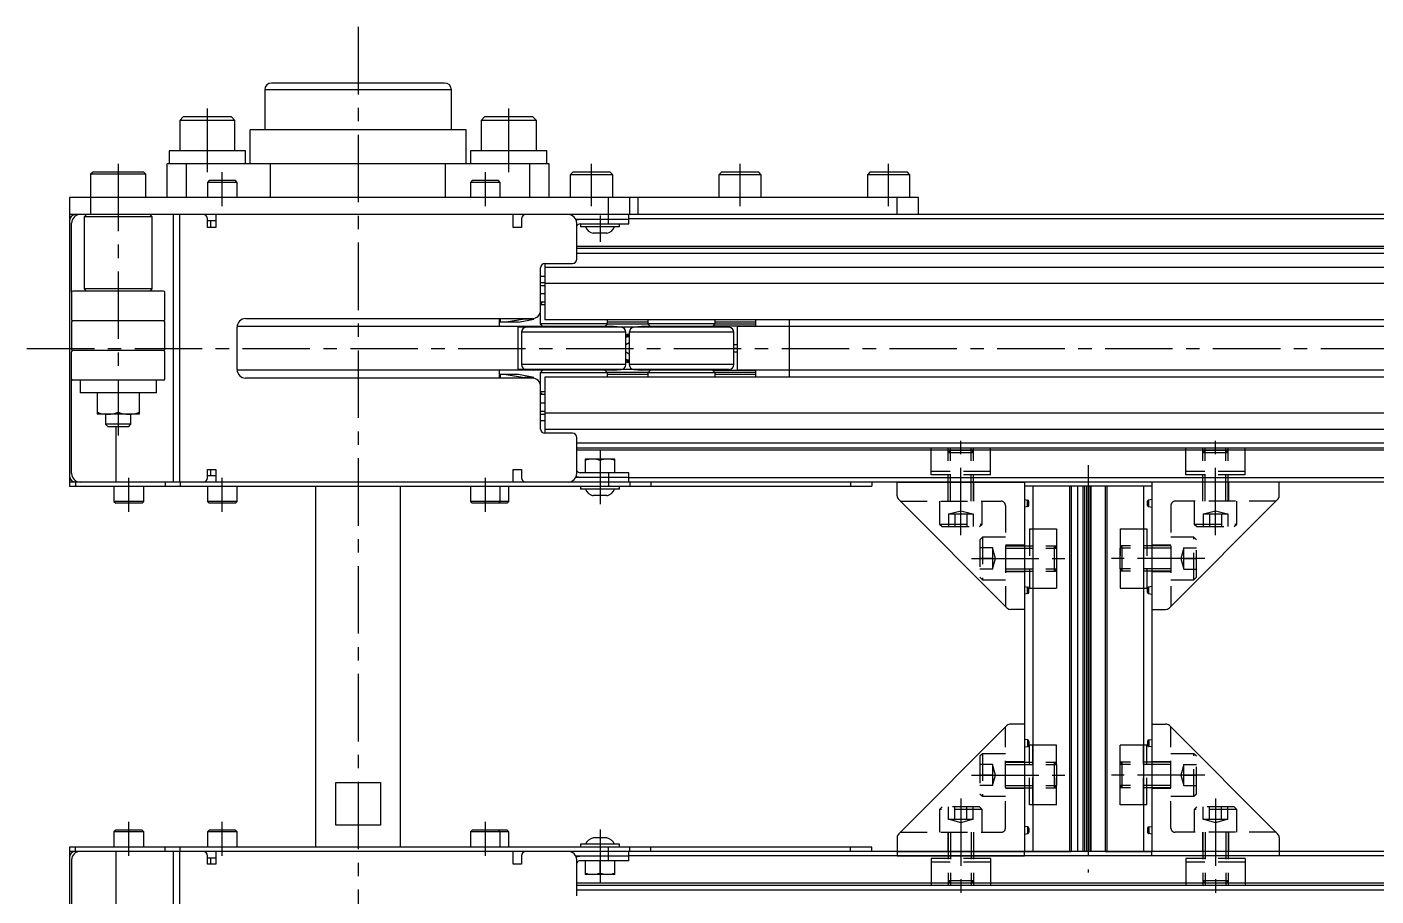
# Model space of a CAD drawing. Extents: x 0 to 4662, y -8 to 1177.
# Drawn here: x 1059.8 to 1377.6, y 972.2 to 1176.9 of the extents above; entities that cross this region are included whole.
import ezdxf

# ---------------------------------------------------------------- set-up
doc = ezdxf.new("R2010")
doc.units = 0
doc.header["$LTSCALE"] = 0.5
doc.linetypes.add('CENTER', pattern=[50.8, 31.75, -6.35, 6.35, -6.35])
doc.linetypes.add('DASHED', pattern=[19.05, 12.7, -6.35])
for name, color, linetype in [('MSM_CENTER', 1, 'CENTER'), ('MSM_CONTINUOUS', 7, 'CONTINUOUS'), ('MSM_DASHED', 4, 'DASHED')]:
    doc.layers.add(name, color=color, linetype=linetype)

msp = doc.modelspace()

# ---------------------------------------------------------------- linework, layer by layer
at = {"layer": 'MSM_CENTER'}
for p, q in [((1137.8, 1176.86), (1137.8, 780.86)), ((1102.3, 1142.66), (1102.3, 1157.66)), ((1173.3, 1142.66), (1173.3, 1157.66)), ((1081.3, 1144.66), (1081.3, 1080.66)), ((1192.8, 1134.66), (1192.8, 1144.66)), ((1227.8, 1134.66), (1227.8, 1144.66)), ((1262.8, 1134.66), (1262.8, 1144.66)), ((1105.8, 1134.66), (1105.8, 1142.66)), ((1167.8, 1134.66), (1167.8, 1142.66)), ((1194.8, 1132.46), (1194.8, 1126.26)), ((1059.8, 1101.16), (4225.8, 1101.16)), ((1279.8, 1057.16), (1279.8, 1079.66)), ((1339.8, 1057.16), (1339.8, 1079.66)), ((1194.8, 1077.06), (1194.8, 1064.46)), ((1309.8, 1073.66), (1309.8, 977.66)), ((1083.8, 1062.66), (1083.8, 1070.66)), ((1105.8, 1062.66), (1105.8, 1070.66)), ((1167.8, 1062.66), (1167.8, 1070.66)), ((1282.3, 1051.66), (1304.3, 1051.66)), ((1337.3, 1051.66), (1315.3, 1051.66)), ((1282.3, 1000.66), (1304.3, 1000.66)), ((1337.3, 1000.66), (1315.3, 1000.66)), ((1279.8, 995.16), (1279.8, 972.66)), ((1339.8, 995.16), (1339.8, 972.66)), ((1083.8, 981.66), (1083.8, 989.66)), ((1105.8, 981.66), (1105.8, 989.66)), ((1167.8, 981.66), (1167.8, 989.66)), ((1194.8, 987.86), (1194.8, 975.26))]:
    msp.add_line(p, q, dxfattribs=at)
at = {"layer": 'MSM_CONTINUOUS'}
for p, q in [((1158.2, 1163.66), (1117.4, 1163.66)), ((1115.8, 1162.06), (1115.8, 1152.66)), ((1159.8, 1162.06), (1115.8, 1162.06)), ((1159.8, 1152.66), (1159.8, 1162.06)), ((1096.6, 1155.66), (1095.8, 1154.86)), ((1095.8, 1154.86), (1095.8, 1147.66)), ((1108.8, 1154.86), (1095.8, 1154.86)), ((1108, 1155.66), (1096.6, 1155.66)), ((1108.8, 1154.86), (1108, 1155.66)), ((1108.8, 1147.66), (1108.8, 1154.86)), ((1167.6, 1155.66), (1166.8, 1154.86)), ((1166.8, 1154.86), (1166.8, 1147.66)), ((1179.8, 1154.86), (1166.8, 1154.86)), ((1179, 1155.66), (1167.6, 1155.66)), ((1179.8, 1154.86), (1179, 1155.66)), ((1179.8, 1147.66), (1179.8, 1154.86)), ((1112.37, 1144.66), (1112.37, 1152.66)), ((1163.23, 1152.66), (1112.37, 1152.66)), ((1163.23, 1144.66), (1163.23, 1152.66)), ((1093.3, 1147.66), (1093.3, 1144.66)), ((1111.3, 1147.66), (1093.3, 1147.66)), ((1111.3, 1144.66), (1111.3, 1147.66)), ((1164.3, 1147.66), (1164.3, 1144.66)), ((1182.3, 1147.66), (1164.3, 1147.66)), ((1182.3, 1144.66), (1182.3, 1147.66)), ((1092.8, 1136.66), (1092.8, 1144.66)), ((1182.8, 1144.66), (1092.8, 1144.66)), ((1097.37, 1136.66), (1097.37, 1144.66)), ((1117.17, 1136.66), (1117.17, 1144.66)), ((1158.43, 1136.66), (1158.43, 1144.66)), ((1178.23, 1136.66), (1178.23, 1144.66)), ((1182.8, 1136.66), (1182.8, 1144.66)), ((1075.3, 1142.66), (1074.8, 1142.16)), ((1074.8, 1142.16), (1074.8, 1132.66)), ((1087.8, 1142.16), (1074.8, 1142.16)), ((1087.3, 1142.66), (1075.3, 1142.66)), ((1087.8, 1142.16), (1087.3, 1142.66)), ((1087.8, 1136.66), (1087.8, 1142.16)), ((1188.4, 1142.66), (1187.8, 1142.06)), ((1187.8, 1142.06), (1187.8, 1136.66)), ((1197.8, 1142.06), (1187.8, 1142.06)), ((1197.2, 1142.66), (1188.4, 1142.66)), ((1197.8, 1142.06), (1197.2, 1142.66)), ((1197.8, 1136.66), (1197.8, 1142.06)), ((1223.4, 1142.66), (1222.8, 1142.06)), ((1222.8, 1142.06), (1222.8, 1136.66)), ((1232.8, 1142.06), (1222.8, 1142.06)), ((1232.2, 1142.66), (1223.4, 1142.66)), ((1232.8, 1142.06), (1232.2, 1142.66)), ((1232.8, 1136.66), (1232.8, 1142.06)), ((1258.4, 1142.66), (1257.8, 1142.06)), ((1257.8, 1142.06), (1257.8, 1136.66)), ((1267.8, 1142.06), (1257.8, 1142.06)), ((1267.2, 1142.66), (1258.4, 1142.66)), ((1267.8, 1142.06), (1267.2, 1142.66)), ((1267.8, 1136.66), (1267.8, 1142.06)), ((1102.7, 1140.66), (1102.3, 1140.26)), ((1102.3, 1140.26), (1102.3, 1136.66)), ((1109.3, 1140.26), (1102.3, 1140.26)), ((1108.9, 1140.66), (1102.7, 1140.66)), ((1109.3, 1140.26), (1108.9, 1140.66)), ((1109.3, 1136.66), (1109.3, 1140.26)), ((1164.7, 1140.66), (1164.3, 1140.26)), ((1164.3, 1140.26), (1164.3, 1136.66)), ((1171.3, 1140.26), (1164.3, 1140.26)), ((1170.9, 1140.66), (1164.7, 1140.66)), ((1171.3, 1140.26), (1170.9, 1140.66)), ((1171.3, 1136.66), (1171.3, 1140.26)), ((1069.8, 1136.66), (1069.8, 1068.66)), ((1269.8, 1136.66), (1069.8, 1136.66)), ((1196.8, 1131.61), (1196.8, 1136.66)), ((1201.8, 1132.66), (1201.8, 1136.66)), ((1203.8, 1132.66), (1203.8, 1136.66)), ((1264.8, 1132.66), (1264.8, 1136.66)), ((1269.8, 1132.66), (1269.8, 1136.66)), ((4215.8, 1132.66), (1069.8, 1132.66)), ((1069.8, 1131.66), (1069.89, 1131.66)), ((1073.8, 1132.66), (1073.3, 1132.16)), ((1073.3, 1132.16), (1073.3, 1115.16)), ((1089.3, 1132.16), (1073.3, 1132.16)), ((1089.3, 1132.16), (1088.8, 1132.66)), ((1089.3, 1115.16), (1089.3, 1132.16)), ((1094.3, 1069.66), (1094.3, 1132.66)), ((1095.8, 1069.66), (1095.8, 1132.66)), ((1102.3, 1129.66), (1102.3, 1131.66)), ((1104.3, 1132.66), (1104.3, 1129.66)), ((1174.3, 1129.66), (1174.3, 1132.66)), ((1176.3, 1131.66), (1176.3, 1129.66)), ((1176.85, 1132.66), (1176.85, 1132.55)), ((1189.06, 1131.61), (1201.6, 1131.61)), ((1201.6, 1131.51), (1190.08, 1131.51)), ((1196.8, 1130.46), (1196.8, 1131.51)), ((1201.6, 1131.61), (1201.6, 1132.66)), ((4084, 1131.66), (1201.6, 1131.66)), ((1201.6, 1130.46), (1201.6, 1131.51)), ((1070.3, 1114.36), (1070.3, 1130.66)), ((1104.3, 1131.16), (1102.3, 1131.16)), ((1104.3, 1129.66), (1102.3, 1129.66)), ((1103.03, 1131.16), (1103.03, 1129.66)), ((1176.3, 1129.66), (1174.3, 1129.66)), ((1189.3, 1122.16), (1189.3, 1130.66)), ((1190.14, 1130.46), (1201.6, 1130.46)), ((1190.2, 1130.46), (1190.2, 1129.76)), ((1199.4, 1129.76), (1190.2, 1129.76)), ((1196.38, 1128.26), (1193.22, 1128.26)), ((1199.4, 1129.76), (1199.4, 1130.46)), ((4096.3, 1125.16), (1189.3, 1125.16)), ((4096.3, 1124.66), (1189.3, 1124.66)), ((4096.3, 1123.5), (1189.3, 1123.5)), ((1180.8, 1110.16), (1180.8, 1120.16)), ((1181.8, 1121.16), (1188.3, 1121.16)), ((1181.8, 1121.16), (1181.8, 1107.91)), ((4103.8, 1120.24), (1181.8, 1120.24)), ((1180.8, 1118.16), (1181.8, 1118.16)), ((1180.8, 1116.64), (1181.8, 1116.64)), ((1180.8, 1115.94), (1181.8, 1115.94)), ((4103.8, 1116.4), (1181.8, 1116.4)), ((1070.3, 1114.36), (1070.3, 1107.96)), ((1092, 1114.66), (1070.6, 1114.66)), ((1073.3, 1115.16), (1073.8, 1114.66)), ((1089.3, 1115.16), (1073.3, 1115.16)), ((1088.8, 1114.66), (1089.3, 1115.16)), ((1092.3, 1107.96), (1092.3, 1114.36)), ((1181.8, 1114.01), (1180.8, 1114.01)), ((1180.66, 1109.42), (1180.66, 1106.91)), ((1181.26, 1112.01), (1180.8, 1111.55)), ((1181.8, 1112.01), (1180.8, 1112.01)), ((1181.8, 1111.41), (1180.8, 1111.41)), ((1070.3, 1107.36), (1070.3, 1100.96)), ((1092, 1107.66), (1070.6, 1107.66)), ((1092.3, 1100.96), (1092.3, 1107.36)), ((1109.3, 1096.16), (1109.3, 1106.16)), ((1198, 1106.31), (1109.31, 1106.31)), ((1111.3, 1108.16), (1178.8, 1108.16)), ((1171.14, 1106.31), (1171.14, 1108.16)), ((1175.62, 1107.36), (1171.14, 1107.36)), ((1171.38, 1107.36), (1171.38, 1108.16)), ((1176.99, 1108.06), (1172.72, 1107.36)), ((1175.5, 1096.01), (1175.5, 1106.31)), ((1177.49, 1106.16), (1175.5, 1106.16)), ((1175.62, 1107.36), (1179.17, 1108.06)), ((1176.99, 1108.16), (1176.99, 1108.06)), ((1179.17, 1108.06), (1176.99, 1108.06)), ((1179.2, 1106.31), (1177.4, 1106.15)), ((1199.8, 1106.15), (1177.4, 1106.15)), ((1179.17, 1108.06), (1179.17, 1108.19)), ((1180.66, 1106.91), (1181.26, 1106.31)), ((1196.54, 1106.91), (1180.66, 1106.91)), ((4103.8, 1107.91), (1181.8, 1107.91)), ((1195.94, 1106.31), (1196.54, 1106.91)), ((1206.11, 1106.86), (1196.49, 1106.86)), ((1196.54, 1106.91), (1196.54, 1107.91)), ((1206.06, 1107.36), (1196.54, 1107.36)), ((1199.8, 1106.15), (1198, 1106.31)), ((1202.89, 1106.16), (1199.71, 1106.16)), ((1204.6, 1106.31), (1202.8, 1106.15)), ((1225.2, 1106.15), (1202.8, 1106.15)), ((1223.4, 1106.31), (1204.6, 1106.31)), ((1206.06, 1107.91), (1206.06, 1106.91)), ((1206.06, 1106.91), (1206.66, 1106.31)), ((1221.94, 1106.91), (1206.06, 1106.91)), ((1221.34, 1106.31), (1221.94, 1106.91)), ((1231.46, 1106.36), (1221.39, 1106.36)), ((1231.46, 1106.86), (1221.89, 1106.86)), ((1221.94, 1106.91), (1221.94, 1107.91)), ((1231.46, 1107.36), (1221.94, 1107.36)), ((1225.2, 1106.15), (1223.4, 1106.31)), ((1227.1, 1106.31), (1227.1, 1096.01)), ((4176.3, 1106.31), (1227.1, 1106.31)), ((1231.46, 1107.91), (1231.46, 1106.31)), ((1239.4, 1094.41), (1239.4, 1107.91)), ((1176.3, 1104.95), (1176.3, 1097.36)), ((1200.9, 1104.95), (1176.3, 1104.95)), ((1200.9, 1097.36), (1200.9, 1104.95)), ((1201.7, 1104.95), (1201.7, 1097.36)), ((1226.3, 1104.95), (1201.7, 1104.95)), ((1226.3, 1097.36), (1226.3, 1104.95)), ((1070.3, 1071.66), (1070.3, 1100.36)), ((1092, 1100.66), (1070.6, 1100.66)), ((1092.3, 1093.96), (1092.3, 1100.36)), ((1200.9, 1102.08), (1201.7, 1102.54)), ((1201.7, 1099.77), (1200.9, 1100.23)), ((1227.1, 1102.02), (1226.3, 1102.02)), ((1227.1, 1101.16), (1226.3, 1101.16)), ((1227.1, 1100.29), (1226.3, 1100.29)), ((1200.9, 1097.36), (1176.3, 1097.36)), ((1226.3, 1097.36), (1201.7, 1097.36)), ((1092, 1093.66), (1070.6, 1093.66)), ((1072.3, 1093.66), (1072.3, 1090.66)), ((1090.3, 1090.66), (1090.3, 1093.66)), ((1198, 1096.01), (1109.31, 1096.01)), ((1178.8, 1094.16), (1111.3, 1094.16)), ((1171.14, 1094.16), (1171.14, 1096.01)), ((1175.62, 1094.96), (1171.14, 1094.96)), ((1171.38, 1094.16), (1171.38, 1094.96)), ((1172.72, 1094.96), (1176.99, 1094.26)), ((1177.49, 1096.16), (1175.5, 1096.16)), ((1179.17, 1094.26), (1175.62, 1094.96)), ((1176.99, 1094.26), (1176.99, 1094.16)), ((1179.17, 1094.26), (1176.99, 1094.26)), ((1177.4, 1096.16), (1179.2, 1096.01)), ((1199.8, 1096.16), (1177.4, 1096.16)), ((1179.17, 1094.12), (1179.17, 1094.26)), ((1181.26, 1096.01), (1180.66, 1095.41)), ((1180.66, 1095.41), (1180.66, 1092.89)), ((1196.54, 1095.41), (1180.66, 1095.41)), ((4103.8, 1094.41), (1181.8, 1094.41)), ((1181.8, 1094.41), (1181.8, 1081.16)), ((1196.54, 1095.41), (1195.94, 1096.01)), ((1206.11, 1095.46), (1196.49, 1095.46)), ((1196.54, 1094.41), (1196.54, 1095.41)), ((1206.06, 1094.96), (1196.54, 1094.96)), ((1198, 1096.01), (1199.8, 1096.16)), ((1202.89, 1096.16), (1199.71, 1096.16)), ((1202.8, 1096.16), (1204.6, 1096.01)), ((1225.2, 1096.16), (1202.8, 1096.16)), ((1223.4, 1096.01), (1204.6, 1096.01)), ((1206.66, 1096.01), (1206.06, 1095.41)), ((1206.06, 1095.41), (1206.06, 1094.41)), ((1221.94, 1095.41), (1206.06, 1095.41)), ((1221.94, 1095.41), (1221.34, 1096.01)), ((1231.46, 1095.96), (1221.39, 1095.96)), ((1231.46, 1095.46), (1221.89, 1095.46)), ((1221.94, 1094.41), (1221.94, 1095.41)), ((1231.46, 1094.96), (1221.94, 1094.96)), ((1223.4, 1096.01), (1225.2, 1096.16)), ((4176.3, 1096.01), (1227.1, 1096.01)), ((1231.46, 1096.01), (1231.46, 1094.41)), ((1090.3, 1090.66), (1072.3, 1090.66)), ((1076.32, 1090.66), (1076.32, 1085.66)), ((1081.3, 1090.66), (1081.3, 1086.09)), ((1086.28, 1085.66), (1086.28, 1090.66)), ((1180.8, 1082.16), (1180.8, 1092.16)), ((1181.8, 1090.91), (1180.8, 1090.91)), ((1180.8, 1090.77), (1181.26, 1090.31)), ((1181.8, 1090.31), (1180.8, 1090.31)), ((1180.8, 1088.31), (1181.8, 1088.31)), ((1086.28, 1085.66), (1076.32, 1085.66)), ((1078.3, 1085.66), (1078.3, 1083.27)), ((1084.3, 1083.27), (1084.3, 1085.66)), ((1180.8, 1086.38), (1181.8, 1086.38)), ((1180.8, 1085.68), (1181.8, 1085.68)), ((1180.8, 1084.16), (1181.8, 1084.16)), ((4103.8, 1085.91), (1181.8, 1085.91)), ((1078.3, 1083.27), (1078.91, 1082.66)), ((1084.3, 1083.27), (1078.3, 1083.27)), ((1083.69, 1082.66), (1078.91, 1082.66)), ((1080.8, 1069.66), (1080.8, 1082.66)), ((1083.69, 1082.66), (1084.3, 1083.27)), ((4103.8, 1082.07), (1181.8, 1082.07)), ((1188.3, 1081.16), (1181.8, 1081.16)), ((1189.3, 1071.66), (1189.3, 1080.16)), ((4096.3, 1078.82), (1189.3, 1078.82)), ((4096.3, 1077.66), (1189.3, 1077.66)), ((4096.3, 1077.16), (1189.3, 1077.16)), ((1191.3, 1075.06), (1191.3, 1075.05)), ((1198.3, 1075.06), (1191.3, 1075.06)), ((1191.3, 1075.05), (1191.3, 1071.86)), ((1194.8, 1074.74), (1194.8, 1071.86)), ((1198.31, 1075.05), (1198.3, 1075.06)), ((1198.31, 1071.86), (1198.31, 1075.05)), ((1102.3, 1072.66), (1104.3, 1072.66)), ((1102.3, 1070.66), (1102.3, 1072.66)), ((1104.3, 1071.16), (1102.3, 1071.16)), ((1103.03, 1072.66), (1103.03, 1071.16)), ((1104.3, 1072.66), (1104.3, 1069.66)), ((1174.3, 1072.66), (1176.3, 1072.66)), ((1174.3, 1069.66), (1174.3, 1072.66)), ((1176.3, 1072.66), (1176.3, 1070.66)), ((1201.6, 1071.86), (1190.14, 1071.86)), ((1196.8, 1071.86), (1196.8, 1070.81)), ((1201.6, 1070.81), (1201.6, 1071.86)), ((1069.8, 1070.66), (1069.89, 1070.66)), ((4215.8, 1069.66), (1069.8, 1069.66)), ((1069.8, 1068.66), (1258.8, 1068.66)), ((1071.26, 1069.66), (1071.26, 1068.66)), ((1080.3, 1068.66), (1080.3, 1065.06)), ((1087.3, 1065.06), (1087.3, 1068.66)), ((1092.34, 1069.66), (1092.34, 1068.66)), ((1095.87, 1069.66), (1095.87, 1068.66)), ((1102.3, 1068.66), (1102.3, 1065.06)), ((1109.3, 1065.06), (1109.3, 1068.66)), ((1127.8, 1068.66), (1127.8, 983.66)), ((1147.8, 983.66), (1147.8, 1068.66)), ((1164.3, 1068.66), (1164.3, 1065.06)), ((1171.3, 1065.06), (1171.3, 1068.66)), ((1173.3, 1065.06), (1173.3, 1068.66)), ((1201.6, 1070.71), (1189.06, 1070.71)), ((1190.08, 1070.81), (1201.6, 1070.81)), ((1190.2, 1068.66), (1190.2, 1067.96)), ((1199.4, 1067.96), (1190.2, 1067.96)), ((1193.22, 1070.81), (1193.22, 1070.71)), ((1196.38, 1070.71), (1196.38, 1070.81)), ((1196.8, 1070.71), (1196.8, 1068.66)), ((1199.4, 1067.96), (1199.4, 1068.66)), ((1201.6, 1069.66), (1201.6, 1070.71)), ((4084, 1070.66), (1201.6, 1070.66)), ((1201.8, 1069.66), (1201.8, 1068.66)), ((1206.8, 1069.66), (1206.8, 1068.66)), ((1253.8, 1069.66), (1253.8, 1068.66)), ((1258.8, 1069.66), (1258.8, 1068.66)), ((1264.8, 1069.66), (1294.8, 1069.66)), ((1264.8, 1066.41), (1264.8, 1069.66)), ((1294.8, 1069.66), (1294.8, 1068.66)), ((1324.8, 1068.66), (1294.8, 1068.66)), ((1294.8, 1068.66), (1294.8, 982.66)), ((1296.8, 1068.66), (1296.8, 982.66)), ((1305.4, 1068.66), (1305.4, 982.66)), ((1305.8, 1068.66), (1305.8, 982.66)), ((1307.3, 1068.66), (1307.3, 982.66)), ((1308.58, 1068.66), (1308.58, 982.66)), ((1308.9, 1068.66), (1308.9, 982.66)), ((1309.4, 1068.66), (1309.4, 982.66)), ((1309.8, 1068.66), (1309.8, 982.66)), ((1310.2, 1068.66), (1310.2, 982.66)), ((1310.45, 1068.66), (1310.45, 982.66)), ((1313.8, 1068.66), (1313.8, 982.66)), ((1314.2, 1068.66), (1314.2, 982.66)), ((1322.8, 1068.66), (1322.8, 982.66)), ((1354.8, 1069.66), (1324.8, 1069.66)), ((1324.8, 1069.66), (1324.8, 1068.66)), ((1324.8, 1068.66), (1324.8, 982.66)), ((1354.8, 1066.41), (1354.8, 1069.66)), ((1080.3, 1065.06), (1080.7, 1064.66)), ((1087.3, 1065.06), (1080.3, 1065.06)), ((1086.9, 1064.66), (1087.3, 1065.06)), ((1102.3, 1065.06), (1102.7, 1064.66)), ((1109.3, 1065.06), (1102.3, 1065.06)), ((1108.9, 1064.66), (1109.3, 1065.06)), ((1164.3, 1065.06), (1164.7, 1064.66)), ((1173.3, 1065.06), (1164.3, 1065.06)), ((1170.9, 1064.66), (1171.3, 1065.06)), ((1172.9, 1064.66), (1173.3, 1065.06)), ((1196.38, 1066.46), (1193.22, 1066.46)), ((1290.67, 1040.02), (1265.17, 1065.52)), ((1328.93, 1040.02), (1354.43, 1065.52)), ((1086.9, 1064.66), (1080.7, 1064.66)), ((1108.9, 1064.66), (1102.7, 1064.66)), ((1172.9, 1064.66), (1164.7, 1064.66)), ((1294.8, 1039.66), (1291.55, 1039.66)), ((1324.8, 1039.66), (1328.05, 1039.66)), ((1290.67, 1012.29), (1265.17, 986.79)), ((1294.8, 1012.66), (1291.55, 1012.66)), ((1324.8, 1012.66), (1328.05, 1012.66)), ((1328.93, 1012.29), (1354.43, 986.79)), ((1132.53, 998.86), (1143.07, 998.86)), ((1132.53, 988.86), (1132.53, 998.86)), ((1143.07, 998.86), (1143.07, 988.86)), ((1143.07, 988.86), (1132.53, 988.86)), ((1080.7, 987.66), (1080.3, 987.26)), ((1080.3, 987.26), (1080.3, 983.66)), ((1087.3, 987.26), (1080.3, 987.26)), ((1086.9, 987.66), (1080.7, 987.66)), ((1087.3, 987.26), (1086.9, 987.66)), ((1087.3, 983.66), (1087.3, 987.26)), ((1102.7, 987.66), (1102.3, 987.26)), ((1102.3, 987.26), (1102.3, 983.66)), ((1109.3, 987.26), (1102.3, 987.26)), ((1108.9, 987.66), (1102.7, 987.66)), ((1109.3, 987.26), (1108.9, 987.66)), ((1109.3, 983.66), (1109.3, 987.26)), ((1164.7, 987.66), (1164.3, 987.26)), ((1164.3, 987.26), (1164.3, 983.66)), ((1173.3, 987.26), (1164.3, 987.26)), ((1172.9, 987.66), (1164.7, 987.66)), ((1171.3, 987.26), (1170.9, 987.66)), ((1171.3, 983.66), (1171.3, 987.26)), ((1173.3, 987.26), (1172.9, 987.66)), ((1173.3, 983.66), (1173.3, 987.26)), ((1196.38, 985.86), (1193.22, 985.86)), ((1264.8, 985.91), (1264.8, 982.66)), ((1354.8, 985.91), (1354.8, 982.66)), ((1069.8, 983.66), (1069.8, 915.66)), ((1258.8, 983.66), (1069.8, 983.66)), ((1294.76, 982.66), (1069.8, 982.66)), ((1071.26, 982.66), (1071.26, 983.66)), ((1080.8, 969.66), (1080.8, 982.66)), ((1092.34, 982.66), (1092.34, 983.66)), ((1094.3, 919.66), (1094.3, 982.66)), ((1095.8, 919.66), (1095.8, 982.66)), ((1095.87, 982.66), (1095.87, 983.66)), ((1104.3, 982.66), (1104.3, 979.66)), ((1174.3, 979.66), (1174.3, 982.66)), ((1190.2, 984.36), (1190.2, 983.66)), ((1199.4, 984.36), (1190.2, 984.36)), ((1196.8, 981.61), (1196.8, 983.66)), ((1199.4, 983.66), (1199.4, 984.36)), ((1201.6, 981.61), (1201.6, 982.66)), ((1201.8, 982.66), (1201.8, 983.66)), ((1206.8, 982.66), (1206.8, 983.66)), ((1253.8, 982.66), (1253.8, 983.66)), ((1258.8, 982.66), (1258.8, 983.66)), ((1264.8, 984.91), (1264.8, 981.66)), ((1264.8, 982.66), (1294.8, 982.66)), ((1294.8, 982.66), (1305.8, 982.66)), ((1294.8, 981.66), (1294.8, 982.66)), ((1324.8, 982.66), (1294.8, 982.66)), ((1313.79, 982.66), (1305.81, 982.66)), ((1313.8, 982.66), (1324.8, 982.66)), ((1354.8, 982.66), (1324.8, 982.66)), ((1324.8, 981.66), (1324.8, 982.66)), ((3910.77, 982.66), (1324.83, 982.66)), ((1354.8, 984.91), (1354.8, 981.66)), ((1069.8, 981.66), (1069.89, 981.66)), ((1070.3, 980.66), (1070.3, 951.96)), ((1102.3, 979.66), (1102.3, 981.66)), ((1102.3, 981.16), (1104.3, 981.16)), ((1104.3, 979.66), (1102.3, 979.66)), ((1103.03, 981.16), (1103.03, 979.66)), ((1176.3, 979.66), (1174.3, 979.66)), ((1176.3, 981.66), (1176.3, 979.66)), ((1189.06, 981.61), (1201.6, 981.61)), ((1189.3, 972.16), (1189.3, 980.66)), ((1201.6, 981.51), (1190.08, 981.51)), ((1201.6, 980.46), (1190.14, 980.46)), ((1191.3, 980.46), (1191.3, 977.26)), ((1193.22, 981.61), (1193.22, 981.51)), ((1194.8, 977.57), (1194.8, 980.46)), ((1196.38, 981.51), (1196.38, 981.61)), ((1196.8, 980.46), (1196.8, 981.51)), ((1198.31, 977.26), (1198.31, 980.46)), ((4084, 981.66), (1201.6, 981.66)), ((1201.6, 980.46), (1201.6, 981.51)), ((1264.8, 981.66), (1294.8, 981.66)), ((1354.8, 981.66), (1324.8, 981.66)), ((1191.3, 977.26), (1191.3, 977.26)), ((1198.3, 977.26), (1191.3, 977.26)), ((1198.3, 977.26), (1198.31, 977.26)), ((4096.3, 975.16), (1189.3, 975.16)), ((4096.3, 974.66), (1189.3, 974.66)), ((4096.3, 973.5), (1189.3, 973.5))]:
    msp.add_line(p, q, dxfattribs=at)
for centre, radius, start, end in [((1117.4, 1162.06), 1.6, 90, 180), ((1158.2, 1162.06), 1.6, 0, 90), ((1071.3, 1131.16), 1.5, 90, 180), ((1072.3, 1130.66), 2, 90, 180), ((1101.3, 1131.66), 1, 0, 90), ((1177.3, 1131.66), 1, 90, 180), ((1187.3, 1130.66), 2, 0, 90), ((1190.08, 1129.51), 2, 90, 116.3607), ((1190.14, 1129.46), 1, 90, 146.7743), ((1193.71, 1130.71), 2.5, 202.3881, 258.7772), ((1195.89, 1130.71), 2.5, 281.2228, 337.6119), ((1188.3, 1122.16), 1, 270, 0), ((1181.8, 1120.16), 1, 90, 180), ((1070.6, 1114.36), 0.3, 90, 180), ((1092, 1114.36), 0.3, 0, 90), ((1178.8, 1110.16), 2, 270, 0), ((1070.6, 1107.96), 0.3, 180, 270), ((1070.6, 1107.36), 0.3, 90, 180), ((1092, 1107.96), 0.3, 270, 0), ((1092, 1107.36), 0.3, 0, 90), ((1111.3, 1106.16), 2, 90, 180), ((1177.5, 1104.95), 1.2, 95, 180), ((1199.7, 1104.95), 1.2, 0, 85), ((1202.9, 1104.95), 1.2, 95, 180), ((1225.1, 1104.95), 1.2, 0, 85), ((1201.8, 1101.16), 3.3, 91.7365, 105.8266), ((1201.8, 1101.16), 3, 91.9102, 107.4576), ((1201.8, 1101.16), 2.75, 92.0839, 109.1033), ((1070.6, 1100.96), 0.3, 180, 270), ((1070.6, 1100.36), 0.3, 90, 180), ((1092, 1100.96), 0.3, 270, 0), ((1092, 1100.36), 0.3, 0, 90), ((1177.5, 1097.36), 1.2, 180, 265), ((1199.7, 1097.36), 1.2, 275, 0), ((1201.8, 1101.16), 2.75, 250.8967, 267.9161), ((1201.8, 1101.16), 3, 252.5424, 268.0898), ((1201.8, 1101.16), 3.3, 254.1734, 268.2635), ((1202.9, 1097.36), 1.2, 180, 265), ((1225.1, 1097.36), 1.2, 275, 0), ((1070.6, 1093.96), 0.3, 180, 270), ((1092, 1093.96), 0.3, 270, 0), ((1111.3, 1096.16), 2, 180, 270), ((1178.8, 1092.16), 2, 0, 90), ((1078.81, 1093.03), 7.37, 250.2592, 289.7408), ((1083.79, 1093.03), 7.37, 250.2592, 289.7408), ((1181.8, 1082.16), 1, 180, 270), ((1188.3, 1080.16), 1, 0, 90), ((1193.05, 1069.99), 5.06, 69.7496, 110.2504), ((1196.55, 1069.99), 5.06, 69.7438, 110.2562), ((1071.3, 1071.16), 1.5, 180, 270), ((1072.3, 1071.66), 2, 180, 270), ((1187.3, 1071.66), 2, 270, 0), ((1190.14, 1072.86), 1, 213.2257, 270), ((1101.3, 1070.66), 1, 270, 0), ((1177.3, 1070.66), 1, 180, 270), ((1190.08, 1072.81), 2, 243.6393, 270), ((1193.71, 1068.91), 2.5, 202.3881, 258.7772), ((1195.89, 1068.91), 2.5, 281.2228, 337.6119), ((1266.05, 1066.41), 1.25, 180, 225), ((1353.55, 1066.41), 1.25, 315, 0), ((1291.55, 1040.91), 1.25, 225, 270), ((1328.05, 1040.91), 1.25, 270, 315), ((1291.55, 1011.41), 1.25, 90, 135), ((1328.05, 1011.41), 1.25, 45, 90), ((1193.71, 983.4), 2.5, 101.2228, 157.6119), ((1195.89, 983.4), 2.5, 22.3881, 78.7772), ((1266.05, 985.91), 1.25, 135, 180), ((1353.55, 985.91), 1.25, 0, 45), ((1071.3, 981.16), 1.5, 90, 180), ((1072.3, 980.66), 2, 90, 180), ((1101.3, 981.66), 1, 0, 90), ((1177.3, 981.66), 1, 90, 180), ((1187.3, 980.66), 2, 0, 90), ((1190.08, 979.51), 2, 90, 116.3607), ((1190.14, 979.46), 1, 90, 146.7743), ((1193.05, 982.32), 5.06, 249.7438, 290.2562), ((1196.55, 982.32), 5.06, 249.7438, 290.2562)]:
    msp.add_arc(centre, radius, start, end, dxfattribs=at)
at = {"layer": 'MSM_DASHED'}
for p, q in [((3980.8, 1125.16), (1254.8, 1125.16)), ((1286.8, 1077.66), (1272.8, 1077.66)), ((1272.8, 1071.36), (1272.8, 1077.66)), ((1276.8, 1065.16), (1276.8, 1077.66)), ((1277.34, 1065.16), (1277.34, 1077.66)), ((1282.26, 1065.16), (1282.26, 1077.66)), ((1282.8, 1065.16), (1282.8, 1077.66)), ((1286.8, 1071.36), (1286.8, 1077.66)), ((1346.8, 1077.66), (1332.8, 1077.66)), ((1332.8, 1071.36), (1332.8, 1077.66)), ((1336.8, 1065.16), (1336.8, 1077.66)), ((1337.34, 1065.16), (1337.34, 1077.66)), ((1342.26, 1065.16), (1342.26, 1077.66)), ((1342.8, 1065.16), (1342.8, 1077.66)), ((1346.8, 1071.36), (1346.8, 1077.66)), ((3980.8, 1077.16), (1254.8, 1077.16)), ((1277.34, 1077.16), (1276.8, 1076.61)), ((1276.8, 1076.61), (1282.8, 1076.61)), ((1277.34, 1077.16), (1282.26, 1077.16)), ((1282.8, 1076.61), (1282.26, 1077.16)), ((1337.34, 1077.16), (1336.8, 1076.61)), ((1336.8, 1076.61), (1342.8, 1076.61)), ((1337.34, 1077.16), (1342.26, 1077.16)), ((1342.8, 1076.61), (1342.26, 1077.16)), ((1286.8, 1072.16), (1272.8, 1072.16)), ((1286.8, 1071.36), (1272.8, 1071.36)), ((1346.8, 1072.16), (1332.8, 1072.16)), ((1346.8, 1071.36), (1332.8, 1071.36)), ((1276.7, 1069.66), (1276.7, 1065.16)), ((1282.9, 1065.16), (1282.9, 1069.66)), ((1336.7, 1069.66), (1336.7, 1065.16)), ((1342.9, 1065.16), (1342.9, 1069.66)), ((1265.53, 1065.16), (1289.3, 1065.16)), ((1274.8, 1065.16), (1274.8, 1059.76)), ((1284.8, 1059.76), (1284.8, 1065.16)), ((1294.8, 1065.56), (1295.55, 1065.42)), ((1295.52, 1063.88), (1295.52, 1065.43)), ((1295.8, 1064.18), (1295.8, 1065.13)), ((1323.8, 1064.18), (1323.8, 1065.13)), ((1324.8, 1065.56), (1324.05, 1065.42)), ((1324.08, 1063.88), (1324.08, 1065.43)), ((1354.07, 1065.16), (1330.3, 1065.16)), ((1334.8, 1065.16), (1334.8, 1059.76)), ((1344.8, 1059.76), (1344.8, 1065.16)), ((1276.91, 1062.16), (1276.91, 1059.16)), ((1276.91, 1062.16), (1282.69, 1062.16)), ((1279.8, 1062.83), (1277.3, 1062.16)), ((1278.36, 1062.16), (1278.36, 1059.16)), ((1282.3, 1062.16), (1279.8, 1062.83)), ((1281.24, 1062.16), (1281.24, 1059.16)), ((1282.69, 1062.16), (1282.69, 1059.16)), ((1290.3, 1064.16), (1290.3, 1040.39)), ((1295.55, 1063.89), (1294.8, 1063.76)), ((1324.05, 1063.89), (1324.8, 1063.76)), ((1329.3, 1064.16), (1329.3, 1040.39)), ((1336.91, 1062.16), (1336.91, 1059.16)), ((1336.91, 1062.16), (1342.69, 1062.16)), ((1339.8, 1062.83), (1337.3, 1062.16)), ((1338.36, 1062.16), (1338.36, 1059.16)), ((1342.3, 1062.16), (1339.8, 1062.83)), ((1341.24, 1062.16), (1341.24, 1059.16)), ((1342.69, 1062.16), (1342.69, 1059.16)), ((1274.8, 1059.76), (1284.8, 1059.76)), ((1274.8, 1059.76), (1275.4, 1059.16)), ((1275.4, 1059.16), (1284.2, 1059.16)), ((1284.2, 1059.16), (1284.8, 1059.76)), ((1296, 1058.66), (1296, 1044.66)), ((1296, 1058.66), (1302.3, 1058.66)), ((1296.8, 1058.66), (1296.8, 1044.66)), ((1302.3, 1058.66), (1302.3, 1044.66)), ((1317.3, 1058.66), (1317.3, 1044.66)), ((1317.3, 1058.66), (1323.6, 1058.66)), ((1322.8, 1058.66), (1322.8, 1044.66)), ((1323.6, 1058.66), (1323.6, 1044.66)), ((1334.8, 1059.76), (1335.4, 1059.16)), ((1334.8, 1059.76), (1344.8, 1059.76)), ((1335.4, 1059.16), (1344.2, 1059.16)), ((1344.2, 1059.16), (1344.8, 1059.76)), ((1284.9, 1056.66), (1284.3, 1056.06)), ((1284.3, 1056.06), (1284.3, 1047.26)), ((1290.3, 1056.66), (1284.9, 1056.66)), ((1284.9, 1056.66), (1284.9, 1046.66)), ((1334.7, 1056.66), (1329.3, 1056.66)), ((1334.7, 1046.66), (1334.7, 1056.66)), ((1335.3, 1056.06), (1334.7, 1056.66)), ((1335.3, 1047.26), (1335.3, 1056.06)), ((1287.3, 1054.16), (1284.3, 1054.16)), ((1287.3, 1054.16), (1287.3, 1049.16)), ((1287.97, 1051.66), (1287.3, 1054.16)), ((1294.8, 1054.76), (1290.3, 1054.76)), ((1290.3, 1054.66), (1302.3, 1054.66)), ((1290.3, 1054.11), (1302.3, 1054.11)), ((1301.76, 1054.66), (1301.76, 1048.66)), ((1302.3, 1054.11), (1301.76, 1054.66)), ((1302.3, 1054.11), (1302.3, 1049.2)), ((1329.3, 1054.66), (1317.3, 1054.66)), ((1317.84, 1054.66), (1317.3, 1054.11)), ((1329.3, 1054.11), (1317.3, 1054.11)), ((1317.3, 1049.2), (1317.3, 1054.11)), ((1317.84, 1048.66), (1317.84, 1054.66)), ((1329.3, 1054.76), (1324.8, 1054.76)), ((1332.3, 1054.16), (1331.63, 1051.66)), ((1332.3, 1054.16), (1335.3, 1054.16)), ((1332.3, 1049.16), (1332.3, 1054.16)), ((1287.3, 1051.66), (1284.3, 1051.66)), ((1287.3, 1049.16), (1284.3, 1049.16)), ((1287.3, 1049.16), (1287.97, 1051.66)), ((1290.3, 1049.2), (1302.3, 1049.2)), ((1301.76, 1048.66), (1302.3, 1049.2)), ((1329.3, 1049.2), (1317.3, 1049.2)), ((1317.3, 1049.2), (1317.84, 1048.66)), ((1331.63, 1051.66), (1332.3, 1049.16)), ((1332.3, 1051.66), (1335.3, 1051.66)), ((1332.3, 1049.16), (1335.3, 1049.16)), ((1284.3, 1047.26), (1284.9, 1046.66)), ((1284.9, 1046.66), (1290.3, 1046.66)), ((1290.3, 1048.66), (1302.3, 1048.66)), ((1290.3, 1048.56), (1294.8, 1048.56)), ((1329.3, 1048.66), (1317.3, 1048.66)), ((1324.8, 1048.56), (1329.3, 1048.56)), ((1329.3, 1046.66), (1334.7, 1046.66)), ((1334.7, 1046.66), (1335.3, 1047.26)), ((1294.8, 1045.06), (1295.55, 1044.92)), ((1295.55, 1043.39), (1294.8, 1043.26)), ((1295.52, 1043.38), (1295.52, 1044.93)), ((1295.8, 1043.68), (1295.8, 1044.63)), ((1296, 1044.66), (1302.3, 1044.66)), ((1317.3, 1044.66), (1323.6, 1044.66)), ((1323.8, 1043.68), (1323.8, 1044.63)), ((1324.8, 1045.06), (1324.05, 1044.92)), ((1324.05, 1043.39), (1324.8, 1043.26)), ((1324.08, 1043.38), (1324.08, 1044.93)), ((1290.3, 988.16), (1290.3, 1011.92)), ((1329.3, 988.16), (1329.3, 1011.92)), ((1295.55, 1008.92), (1294.8, 1009.06)), ((1295.52, 1008.93), (1295.52, 1007.38)), ((1295.8, 1008.63), (1295.8, 1007.68)), ((1296, 993.66), (1296, 1007.66)), ((1302.3, 1007.66), (1296, 1007.66)), ((1296.8, 993.66), (1296.8, 1007.66)), ((1302.3, 993.66), (1302.3, 1007.66)), ((1323.6, 1007.66), (1317.3, 1007.66)), ((1317.3, 993.66), (1317.3, 1007.66)), ((1322.8, 993.66), (1322.8, 1007.66)), ((1323.6, 993.66), (1323.6, 1007.66)), ((1323.8, 1008.63), (1323.8, 1007.68)), ((1324.05, 1008.92), (1324.8, 1009.06)), ((1324.08, 1008.93), (1324.08, 1007.38)), ((1284.9, 1005.66), (1284.3, 1005.06)), ((1284.3, 1005.06), (1284.3, 996.26)), ((1290.3, 1005.66), (1284.9, 1005.66)), ((1284.9, 1005.66), (1284.9, 995.66)), ((1294.8, 1007.26), (1295.55, 1007.39)), ((1324.8, 1007.26), (1324.05, 1007.39)), ((1334.7, 1005.66), (1329.3, 1005.66)), ((1335.3, 1005.06), (1334.7, 1005.66)), ((1334.7, 995.66), (1334.7, 1005.66)), ((1335.3, 996.26), (1335.3, 1005.06)), ((1287.3, 1003.16), (1284.3, 1003.16)), ((1287.3, 1003.16), (1287.3, 998.16)), ((1287.97, 1000.66), (1287.3, 1003.16)), ((1294.8, 1003.76), (1290.3, 1003.76)), ((1290.3, 1003.66), (1302.3, 1003.66)), ((1290.3, 1003.11), (1302.3, 1003.11)), ((1301.76, 1003.66), (1301.76, 997.66)), ((1302.3, 1003.11), (1301.76, 1003.66)), ((1302.3, 1003.11), (1302.3, 998.2)), ((1329.3, 1003.66), (1317.3, 1003.66)), ((1317.84, 1003.66), (1317.3, 1003.11)), ((1329.3, 1003.11), (1317.3, 1003.11)), ((1317.3, 998.2), (1317.3, 1003.11)), ((1317.84, 997.66), (1317.84, 1003.66)), ((1329.3, 1003.76), (1324.8, 1003.76)), ((1332.3, 1003.16), (1331.63, 1000.66)), ((1332.3, 1003.16), (1335.3, 1003.16)), ((1332.3, 998.16), (1332.3, 1003.16)), ((1287.3, 1000.66), (1284.3, 1000.66)), ((1287.3, 998.16), (1284.3, 998.16)), ((1287.3, 998.16), (1287.97, 1000.66)), ((1290.3, 998.2), (1302.3, 998.2)), ((1301.76, 997.66), (1302.3, 998.2)), ((1329.3, 998.2), (1317.3, 998.2)), ((1317.3, 998.2), (1317.84, 997.66)), ((1331.63, 1000.66), (1332.3, 998.16)), ((1332.3, 1000.66), (1335.3, 1000.66)), ((1332.3, 998.16), (1335.3, 998.16)), ((1284.3, 996.26), (1284.9, 995.66)), ((1284.9, 995.66), (1290.3, 995.66)), ((1290.3, 997.66), (1302.3, 997.66)), ((1290.3, 997.56), (1294.8, 997.56)), ((1329.3, 997.66), (1317.3, 997.66)), ((1324.8, 997.56), (1329.3, 997.56)), ((1329.3, 995.66), (1334.7, 995.66)), ((1334.7, 995.66), (1335.3, 996.26)), ((1275.4, 993.16), (1274.8, 992.56)), ((1274.8, 992.56), (1274.8, 987.16)), ((1284.8, 992.56), (1274.8, 992.56)), ((1284.2, 993.16), (1275.4, 993.16)), ((1276.91, 990.16), (1276.91, 993.16)), ((1278.36, 990.16), (1278.36, 993.16)), ((1281.24, 990.16), (1281.24, 993.16)), ((1282.69, 990.16), (1282.69, 993.16)), ((1284.8, 992.56), (1284.2, 993.16)), ((1284.8, 987.16), (1284.8, 992.56)), ((1302.3, 993.66), (1296, 993.66)), ((1323.6, 993.66), (1317.3, 993.66)), ((1335.4, 993.16), (1334.8, 992.56)), ((1344.8, 992.56), (1334.8, 992.56)), ((1334.8, 992.56), (1334.8, 987.16)), ((1344.2, 993.16), (1335.4, 993.16)), ((1336.91, 990.16), (1336.91, 993.16)), ((1338.36, 990.16), (1338.36, 993.16)), ((1341.24, 990.16), (1341.24, 993.16)), ((1342.69, 990.16), (1342.69, 993.16)), ((1344.8, 992.56), (1344.2, 993.16)), ((1344.8, 987.16), (1344.8, 992.56)), ((1282.69, 990.16), (1276.91, 990.16)), ((1277.3, 990.16), (1279.8, 989.49)), ((1279.8, 989.49), (1282.3, 990.16)), ((1295.55, 988.42), (1294.8, 988.56)), ((1295.52, 988.43), (1295.52, 986.88)), ((1324.05, 988.42), (1324.8, 988.56)), ((1324.08, 988.43), (1324.08, 986.88)), ((1342.69, 990.16), (1336.91, 990.16)), ((1337.3, 990.16), (1339.8, 989.49)), ((1339.8, 989.49), (1342.3, 990.16)), ((1265.53, 987.16), (1289.3, 987.16)), ((1276.7, 987.16), (1276.7, 982.66)), ((1276.8, 987.16), (1276.8, 974.66)), ((1277.34, 987.16), (1277.34, 974.66)), ((1282.26, 987.16), (1282.26, 974.66)), ((1282.8, 987.16), (1282.8, 974.66)), ((1282.9, 982.66), (1282.9, 987.16)), ((1294.8, 986.76), (1295.55, 986.89)), ((1295.8, 988.13), (1295.8, 987.18)), ((1323.8, 988.13), (1323.8, 987.18)), ((1324.8, 986.76), (1324.05, 986.89)), ((1354.07, 987.16), (1330.3, 987.16)), ((1336.7, 987.16), (1336.7, 982.66)), ((1336.8, 987.16), (1336.8, 974.66)), ((1337.34, 987.16), (1337.34, 974.66)), ((1342.26, 987.16), (1342.26, 974.66)), ((1342.8, 987.16), (1342.8, 974.66)), ((1342.9, 982.66), (1342.9, 987.16)), ((1286.8, 980.96), (1272.8, 980.96)), ((1272.8, 980.96), (1272.8, 974.66)), ((1286.8, 980.16), (1272.8, 980.16)), ((1286.8, 980.96), (1286.8, 974.66)), ((1346.8, 980.96), (1332.8, 980.96)), ((1332.8, 980.96), (1332.8, 974.66)), ((1346.8, 980.16), (1332.8, 980.16)), ((1346.8, 980.96), (1346.8, 974.66)), ((1282.8, 975.7), (1276.8, 975.7)), ((1276.8, 975.7), (1277.34, 975.16)), ((1282.26, 975.16), (1282.8, 975.7)), ((1342.8, 975.7), (1336.8, 975.7)), ((1336.8, 975.7), (1337.34, 975.16)), ((1342.26, 975.16), (1342.8, 975.7)), ((1286.8, 974.66), (1272.8, 974.66)), ((1282.26, 975.16), (1277.34, 975.16)), ((1346.8, 974.66), (1332.8, 974.66)), ((1342.26, 975.16), (1337.34, 975.16))]:
    msp.add_line(p, q, dxfattribs=at)
for centre, radius, start, end in [((1289.3, 1064.16), 1, 0, 90), ((1295.5, 1065.13), 0.3, 360, 80), ((1324.1, 1065.13), 0.3, 100, 180), ((1330.3, 1064.16), 1, 90, 180), ((1295.5, 1064.18), 0.3, 280, 360), ((1324.1, 1064.18), 0.3, 180, 260), ((1295.5, 1044.63), 0.3, 360, 80), ((1295.5, 1043.68), 0.3, 280, 360), ((1324.1, 1044.63), 0.3, 100, 180), ((1324.1, 1043.68), 0.3, 180, 260), ((1295.5, 1008.63), 0.3, 360, 80), ((1295.5, 1007.68), 0.3, 280, 360), ((1324.1, 1008.63), 0.3, 100, 180), ((1324.1, 1007.68), 0.3, 180, 260), ((1295.5, 988.13), 0.3, 360, 80), ((1324.1, 988.13), 0.3, 100, 180), ((1289.3, 988.16), 1, 270, 0), ((1295.5, 987.18), 0.3, 280, 360), ((1324.1, 987.18), 0.3, 180, 260), ((1330.3, 988.16), 1, 180, 270)]:
    msp.add_arc(centre, radius, start, end, dxfattribs=at)

doc.saveas('drawing.dxf')
